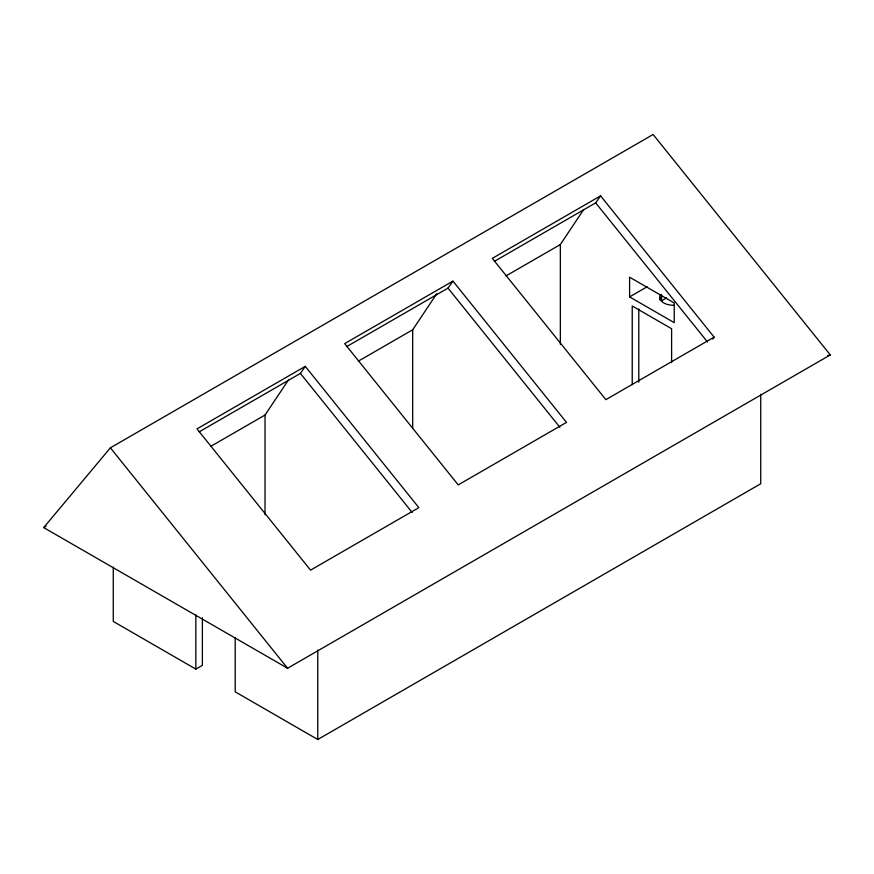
<?xml version="1.0" encoding="UTF-8"?>
<svg xmlns="http://www.w3.org/2000/svg" width="874" height="874" viewBox="0 0 874 874"><rect width="100%" height="100%" fill="white"/><g stroke="black" fill="none" stroke-linecap="round" stroke-linejoin="round"><path stroke-width="1.31" d="M659.651 299.804L660.132 295.193M210.743 446.374L265.03 415.041L288.409 380.059M358.395 361.126L412.681 329.793L436.792 293.653M506.057 275.878L560.343 244.545L583.701 209.531M199.185 431.854L300.405 373.417L305.277 366.359L418.843 507.63L310.554 570.143L197 428.883L305.277 366.359M346.792 346.552L448.012 288.114L452.94 281.111L566.494 422.382L458.216 484.895L344.662 343.624L452.94 281.111M494.455 261.304L595.675 202.866L600.591 195.863L714.145 337.135L712.747 339.134M43.7 527.601L110.386 447.827L653.118 134.498L830.3 354.92L287.579 668.249L43.7 527.601L46.06 526.235M600.591 195.863L492.313 258.376L605.868 399.647L714.145 337.135M629.608 296.898L674.225 322.659L674.225 302.961L629.608 277.2L629.608 296.898L647.219 286.727M113.259 567.171L113.259 621.425L195.831 669.102L202.386 665.311L202.386 617.852M235.204 637.594L235.204 691.826L317.765 739.502L760.73 483.748L760.73 394.294M666.611 297.892L661.52 300.831L661.52 294.516M827.678 355.598L830.3 354.92M673.57 305.31C668.249 305.179 660.613 303.529 659.651 297.28M285.569 666.436L287.579 668.249L110.386 447.827M595.675 202.866L707.525 342.007M448.012 288.114L559.863 427.255M300.405 373.417L412.233 512.535M671.603 362.612L671.603 328.722L632.23 305.987L632.23 384.615M638.796 308.981L638.796 382.178M560.343 244.545L560.343 344.225M412.681 329.793L412.681 428.107M317.765 650.038L317.765 739.502M265.03 415.041L265.03 514.72M195.831 614.859L195.831 669.102"/></g></svg>
